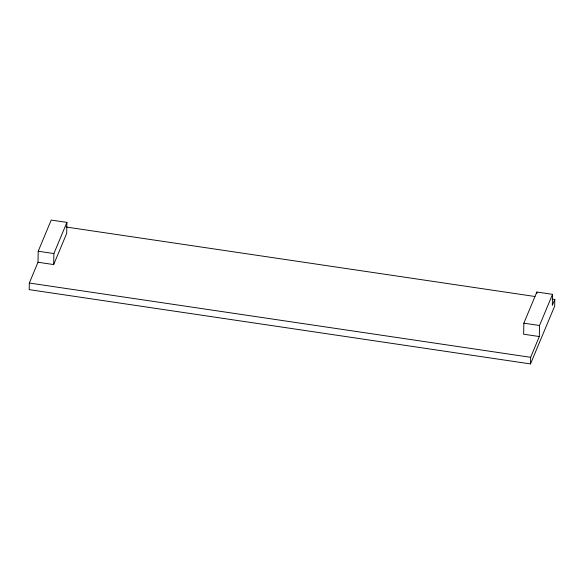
<?xml version="1.0" encoding="UTF-8"?>
<svg xmlns="http://www.w3.org/2000/svg" width="584" height="584" viewBox="0 0 584 584"><rect width="100%" height="100%" fill="white"/><g stroke="black" fill="none" stroke-linecap="round" stroke-linejoin="round"><path stroke-width="0.88" d="M37.996 262.245L53.677 264.574L66.685 233.403L66.897 222.394L51.21 220.073L38.208 251.237L37.996 262.245L29.324 283.028L29.2 289.642L530.52 363.927L554.676 306.053L554.8 299.431L552.092 299.03M53.677 264.574L53.889 253.558L66.897 222.394M523.848 323.186L523.636 334.209L539.317 336.537L539.528 325.507L552.537 294.343L536.849 292.015L523.848 323.186L539.528 325.507M530.52 363.927L530.652 357.313L539.317 336.537M536.82 293.716L536.849 292.015M552.537 294.343L552.325 305.374L554.8 299.431M66.102 227.015L534.966 296.497M38.208 251.237L53.889 253.558M29.324 283.028L530.652 357.313"/></g></svg>
